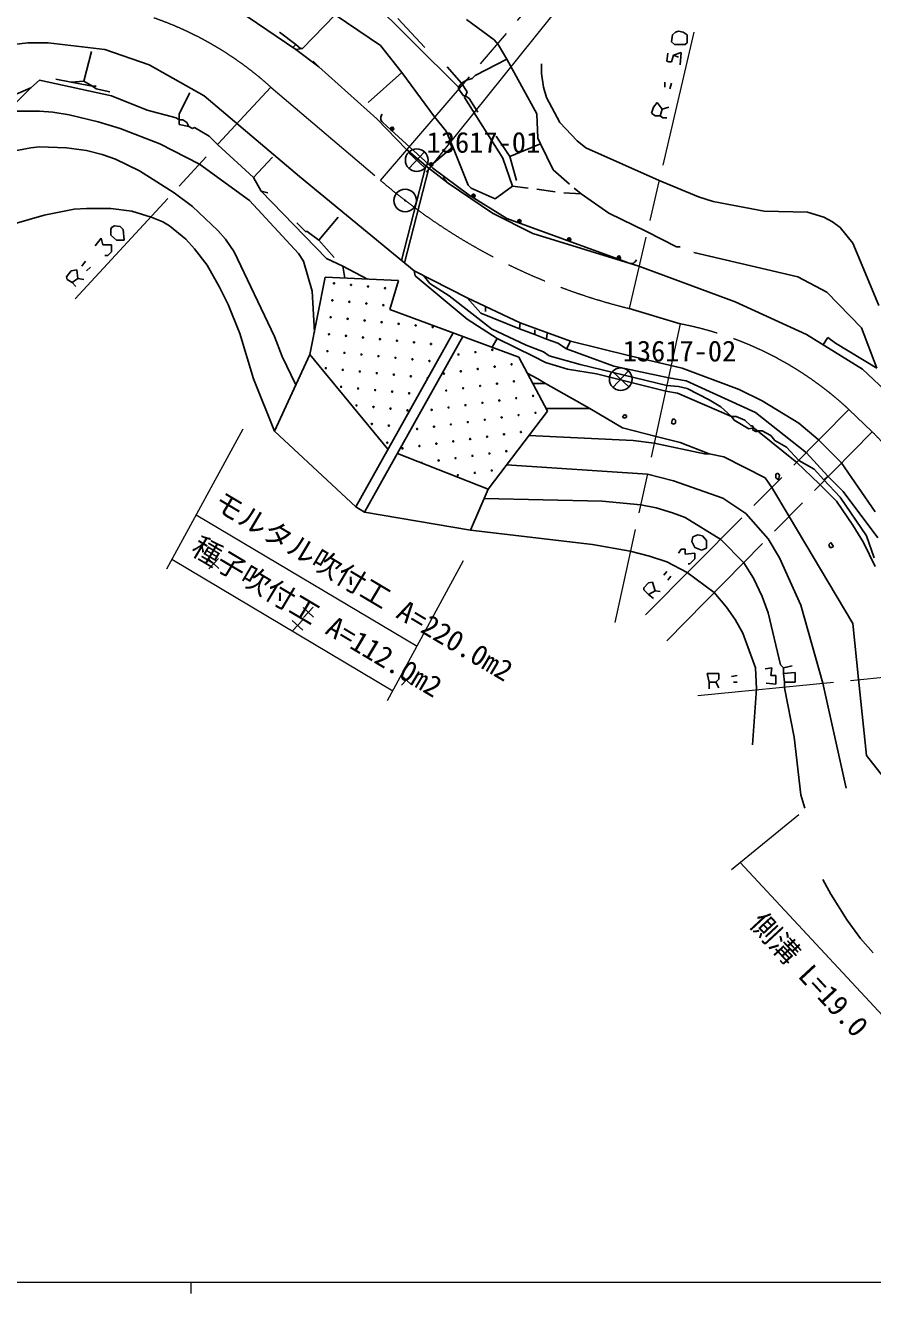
# Model space of a CAD drawing. Units: millimetres, scale not verified. Extents: x -34711 to 605289, y -54262 to 305738.
# Drawn here: x 78744 to 153166, y 129738 to 241237 of the extents above; entities that cross this region are included whole.
import ezdxf
from ezdxf.enums import TextEntityAlignment as Align

# ---------------------------------------------------------------- set-up
doc = ezdxf.new("R2010")
doc.units = ezdxf.units.MM
doc.header["$LTSCALE"] = 1000
doc.linetypes.add('CHAIN', pattern=[18.5, 12, -1.5, 3.5, -1.5])
for name, color, linetype, lineweight in [('M-BGD', 7, 'Continuous', 25), ('M-BMK', 2, 'CHAIN', 13), ('M-BMK-HTXT', 7, 'Continuous', 13), ('M-BMK-SRVR', 3, 'Continuous', 25), ('M-SUV', 7, 'Continuous', 13)]:
    doc.layers.add(name, color=color, linetype=linetype, lineweight=lineweight)
doc.styles.add('ＭＳ ゴシック', font='')
doc.styles.get('ＭＳ ゴシック').set_extended_font_data('MS Gothic')

# ---------------------------------------------------------------- blocks, each defined once
blk = doc.blocks.new('BUHIN1')
at = {"color": 3, "linetype": 'Continuous', "lineweight": 25}
for radius in [995, 30]:
    blk.add_circle((0, 0), radius, dxfattribs=at)
blk = doc.blocks.new('BUHIN2')
at = {"color": 7, "linetype": 'Continuous', "lineweight": 25}
for p, q in [((-728, 679), (728, -679)), ((-679, -728), (679, 728))]:
    blk.add_line(p, q, dxfattribs=at)
blk.add_circle((0, 0), 995, dxfattribs=at)
blk = doc.blocks.new('plus')
at = {"color": 0, "linetype": 'Continuous', "lineweight": -2}
for p, q in [((-1.25, 0), (1.25, 0)), ((0, -1.25), (0, 1.25))]:
    blk.add_line(p, q, dxfattribs=at)
blk = doc.blocks.new('BUHIN4')
at = {"color": 7, "linetype": 'Continuous', "lineweight": 25}
for radius in [149, 132, 115, 96.8, 79.5, 58.5, 40.5, 23.2, 4.5]:
    blk.add_circle((101, 110), radius, dxfattribs=at)
blk = doc.blocks.new('BUHIN6')
at = {"color": 7, "linetype": 'Continuous', "lineweight": 25}
for radius in [149, 132, 115, 96.8, 79.5, 58.5, 40.5, 23.2, 4.5]:
    blk.add_circle((51, 140), radius, dxfattribs=at)

msp = doc.modelspace()

# ---------------------------------------------------------------- linework, layer by layer
at = {"layer": 'M-BGD'}
for p, q in [((105626, 246910), (116802, 235818)), ((95043, 244200), (102494, 239120)), ((105965, 242168), (103086, 239205)), ((105965, 242168), (109944, 239459)), ((111468, 241830), (113839, 239290)), ((117480, 241745), (119935, 239967)), ((101054, 240644), (102494, 239544)), ((119935, 239967), (120274, 239544)), ((135514, 239798), (135598, 240390)), ((135768, 239544), (135514, 239798)), ((135598, 240390), (135852, 240644)), ((135852, 240644), (136106, 240729)), ((136106, 240729), (136530, 240644)), ((136530, 240644), (136868, 240390)), ((136868, 240390), (136868, 239713)), ((78956, 239713), (75356, 239273)), ((80734, 239713), (78956, 239713)), ((78956, 239713), (80734, 239713)), ((80734, 239713), (85730, 239120)), ((84544, 238951), (83867, 236326)), ((89624, 237766), (85730, 239120)), ((102494, 239544), (102240, 239290)), ((102240, 239290), (102494, 239120)), ((102494, 239544), (102917, 239205)), ((102494, 239120), (103086, 239205)), ((102494, 239120), (104526, 237596)), ((102917, 239205), (103086, 239205)), ((109944, 239459), (111807, 237088)), ((120274, 239544), (121036, 238274)), ((135175, 238782), (135090, 238104)), ((135514, 238020), (135683, 238612)), ((135683, 238612), (136360, 238866)), ((135683, 238612), (136106, 238443)), ((136699, 239544), (135768, 239544)), ((136360, 238866), (136276, 237766)), ((136868, 239713), (136699, 239544)), ((94450, 235056), (89624, 237766)), ((104018, 238104), (104526, 237596)), ((104018, 238104), (104526, 237596)), ((104526, 237596), (109606, 233024)), ((104526, 237596), (109606, 233024)), ((115786, 237596), (117056, 236157)), ((121036, 238274), (118242, 236834)), ((121036, 238274), (123660, 233448)), ((124084, 237850), (124084, 237004)), ((135090, 238104), (135260, 238020)), ((135260, 238020), (135514, 238020)), ((79210, 235734), (79972, 236411)), ((79972, 236411), (86322, 235056)), ((81412, 236496), (82766, 236242)), ((111807, 237088), (108844, 234464)), ((111807, 237088), (114686, 233194)), ((117480, 236411), (117056, 236157)), ((117480, 236411), (117988, 236580)), ((117988, 236580), (118242, 236834)), ((124084, 237004), (124253, 235818)), ((79210, 235734), (77263, 234887)), ((79210, 235734), (77517, 234040)), ((83867, 236326), (82766, 236242)), ((82766, 236242), (84629, 235903)), ((83867, 236326), (84629, 235903)), ((84629, 235903), (84968, 235903)), ((84968, 235649), (84629, 235903)), ((86153, 235395), (84968, 235649)), ((93180, 235310), (92249, 233448)), ((117056, 236157), (116802, 235818)), ((116802, 235818), (116802, 235649)), ((116802, 235649), (117226, 235056)), ((117056, 236157), (117564, 235395)), ((117564, 235395), (117395, 235056)), ((124253, 235818), (124507, 234887)), ((134921, 236242), (134921, 235818)), ((135514, 236157), (135344, 235649)), ((86322, 235056), (89455, 233786)), ((102832, 227944), (94450, 235056)), ((117226, 235056), (117395, 235056)), ((117395, 235056), (117310, 234887)), ((117310, 234887), (120697, 229553)), ((117734, 234802), (117395, 235056)), ((118496, 233617), (117734, 234802)), ((124507, 234887), (125692, 232686)), ((134244, 234464), (133905, 234040)), ((134667, 233871), (134244, 234464)), ((79972, 233702), (77686, 233702)), ((81158, 233617), (79972, 233702)), ((82597, 233363), (81158, 233617)), ((85137, 232770), (82597, 233363)), ((89455, 233786), (91995, 233109)), ((91995, 233109), (92249, 232940)), ((92249, 233448), (92249, 232940)), ((114686, 233194), (115702, 231924)), ((123660, 233448), (123745, 231331)), ((133905, 234040), (133736, 233532)), ((133736, 233532), (134074, 233278)), ((134074, 233278), (134498, 233278)), ((134667, 233871), (134498, 233278)), ((134498, 233278), (134752, 233109)), ((135260, 234040), (134667, 233871)), ((134752, 233109), (135090, 233109)), ((87084, 232178), (85137, 232770)), ((90556, 230823), (87084, 232178)), ((92249, 232940), (92588, 232940)), ((92249, 232940), (92249, 232516)), ((92249, 232516), (93096, 232347)), ((92588, 232940), (92926, 232686)), ((92926, 232686), (93096, 232347)), ((93096, 232347), (93434, 232178)), ((93434, 232178), (93604, 232262)), ((93604, 232262), (94874, 231500)), ((109606, 233024), (112230, 230315)), ((109606, 233024), (112230, 230315)), ((110487, 232379), (110856, 232042)), ((115702, 231924), (116294, 230569)), ((125692, 232686), (127216, 231077)), ((94027, 229045), (90556, 230823)), ((94874, 231500), (95636, 230738)), ((120104, 231500), (121290, 229722)), ((123999, 230823), (121290, 229722)), ((123745, 231331), (123999, 230823)), ((123999, 230823), (125100, 228537)), ((127216, 231077), (127978, 230484)), ((77517, 230146), (79210, 230484)), ((79210, 230484), (79972, 230569)), ((79972, 230569), (82343, 230484)), ((82343, 230484), (84121, 230230)), ((84121, 230230), (85476, 229892)), ((85476, 229892), (86661, 229468)), ((95636, 230738), (98768, 227860)), ((112230, 230315), (113924, 228876)), ((112230, 230315), (113924, 228876)), ((116294, 230569), (114601, 229130)), ((116294, 230569), (117649, 227182)), ((121290, 229722), (121882, 227606)), ((127978, 230484), (134413, 227606)), ((86661, 229468), (88778, 228452)), ((94027, 229045), (98430, 225828)), ((100462, 229638), (98768, 227860)), ((113924, 228876), (111783, 220573)), ((114182, 228675), (112039, 220363)), ((113924, 228876), (115871, 227352)), ((120697, 229553), (121544, 227098)), ((88778, 228452), (91826, 226505)), ((98768, 227860), (99446, 226674)), ((112908, 219647), (102832, 227944)), ((115448, 227860), (115871, 227352)), ((125100, 228537), (126539, 227267)), ((134413, 227606), (137884, 226166)), ((91826, 226505), (93434, 225320)), ((99446, 226674), (100038, 226505)), ((99446, 226674), (105203, 220748)), ((115871, 227352), (119766, 224727)), ((115871, 227352), (119766, 224727)), ((117649, 227182), (117903, 226928)), ((117903, 226928), (120020, 225997)), ((120020, 225997), (121544, 227098)), ((121544, 227098), (122898, 226928)), ((123660, 226844), (125269, 226590)), ((126031, 226505), (127555, 226420)), ((126962, 226928), (127555, 226420)), ((127555, 226420), (130010, 224727)), ((93434, 225320), (95636, 223203)), ((98430, 225828), (102748, 221171)), ((137884, 226166), (139154, 225743)), ((139154, 225743), (143642, 224896)), ((80396, 224558), (75993, 223288)), ((83020, 225066), (80396, 224558)), ((84121, 225150), (83020, 225066)), ((86238, 225150), (84121, 225150)), ((88100, 224896), (86238, 225150)), ((89794, 224388), (88100, 224896)), ((89794, 224388), (90810, 223965)), ((106219, 224388), (104526, 222356)), ((119766, 224727), (123322, 222949)), ((119766, 224727), (123322, 222949)), ((130010, 224727), (133312, 223118)), ((143642, 224896), (147452, 224812)), ((147452, 224812), (148891, 224388)), ((148891, 224388), (149653, 223965)), ((86238, 223288), (86322, 223457)), ((86238, 222780), (86238, 223288)), ((86322, 223457), (86576, 223626)), ((86576, 223626), (87084, 223542)), ((87084, 223542), (87338, 223288)), ((87338, 223288), (87423, 222356)), ((90810, 223965), (91402, 223626)), ((91402, 223626), (92842, 222441)), ((95636, 223203), (96313, 222441)), ((102578, 223880), (103340, 223118)), ((103340, 223118), (103510, 223118)), ((103510, 223118), (104526, 222356)), ((133312, 223118), (135937, 221764)), ((149653, 223965), (150330, 223457)), ((150330, 223457), (151431, 222102)), ((84883, 221848), (85391, 222526)), ((85391, 222526), (85560, 221933)), ((85560, 221933), (86322, 221933)), ((86746, 222356), (86238, 222780)), ((86322, 221933), (86322, 221340)), ((87423, 222356), (86746, 222356)), ((92842, 222441), (93604, 221594)), ((96313, 222441), (97075, 221340)), ((104526, 222356), (105880, 220832)), ((123322, 222949), (132635, 220070)), ((123322, 222949), (132635, 220070)), ((151431, 222102), (153717, 216599)), ((85984, 221002), (85730, 221002)), ((86322, 221340), (85984, 221002)), ((93604, 221594), (94704, 220155)), ((97075, 221340), (100631, 213890)), ((102748, 221171), (103171, 220494)), ((135937, 221764), (136276, 221764)), ((137461, 221256), (146605, 219139)), ((83274, 219732), (82766, 219647)), ((83359, 218970), (83274, 219732)), ((84036, 220494), (83698, 220070)), ((84460, 219986), (84121, 219647)), ((94704, 220155), (95805, 218208)), ((103171, 220494), (103933, 217869)), ((105203, 220748), (106642, 220070)), ((106642, 220070), (108792, 218933)), ((106642, 220070), (106804, 219020)), ((130834, 220672), (131304, 220500)), ((132635, 220070), (141102, 216938)), ((82766, 219647), (82343, 219139)), ((82343, 219139), (82428, 218885)), ((82428, 218885), (82851, 218631)), ((83359, 218970), (82851, 218631)), ((82851, 218631), (83190, 218292)), ((83359, 218970), (83867, 218885)), ((105080, 219095), (103741, 212296)), ((111534, 218813), (105080, 219095)), ((111534, 218813), (110771, 216253)), ((117564, 217276), (112908, 219647)), ((112992, 219224), (112908, 219647)), ((117564, 215414), (112992, 219224)), ((113707, 219240), (114262, 218546)), ((114262, 218546), (115956, 217446)), ((146605, 219139), (149145, 217784)), ((95805, 218208), (96567, 216684)), ((103933, 217869), (104128, 214260)), ((115956, 217446), (119681, 214567)), ((149145, 217784), (152193, 214652)), ((96567, 216684), (97583, 214144)), ((122221, 215075), (117564, 217276)), ((117564, 217276), (118750, 215922)), ((119173, 216430), (119173, 216091)), ((131788, 216345), (136276, 214990)), ((141102, 216938), (147367, 214059)), ((110771, 216253), (122082, 212077)), ((120189, 213720), (117564, 215414)), ((118750, 215922), (122136, 214567)), ((97583, 214144), (98768, 210164)), ((107758, 198921), (116309, 214208)), ((119681, 214567), (122729, 213128)), ((122221, 215075), (122136, 214567)), ((122136, 214567), (123491, 214059)), ((126624, 213466), (122221, 215075)), ((123491, 214482), (123491, 214059)), ((124592, 214144), (124507, 213636)), ((152193, 214652), (153548, 211096)), ((100631, 213890), (101308, 212112)), ((108533, 198437), (117176, 213888)), ((120189, 213720), (119760, 212934)), ((120189, 213720), (123406, 212112)), ((122729, 213128), (124253, 212535)), ((123491, 214059), (124507, 213636)), ((124507, 213636), (125523, 213297)), ((125523, 213297), (126285, 212789)), ((126624, 213466), (126285, 212789)), ((131853, 212190), (126624, 213466)), ((147367, 214059), (152278, 211011)), ((148806, 213128), (149230, 213805)), ((149230, 213805), (149907, 213297)), ((149907, 213297), (153548, 211096)), ((103741, 212296), (100637, 205551)), ((101308, 212112), (102513, 209627)), ((103741, 212296), (110592, 203988)), ((124605, 207326), (122082, 212077)), ((123406, 212112), (124422, 211604)), ((124253, 212535), (124761, 212196)), ((124761, 212196), (127470, 211434)), ((126285, 212789), (130434, 211265)), ((136428, 211095), (131853, 212190)), ((124422, 211604), (126370, 211011)), ((126370, 211011), (128910, 210588)), ((127470, 211434), (135090, 209572)), ((130434, 211265), (135260, 210249)), ((141440, 209233), (136428, 211095)), ((152278, 211011), (158458, 205169)), ((98768, 210164), (100637, 205551)), ((122814, 210672), (123745, 210164)), ((124422, 209741), (123323, 209741)), ((123745, 210164), (124422, 209741)), ((128317, 207540), (124422, 209741)), ((128910, 210588), (135006, 209064)), ((135260, 210249), (136784, 209995)), ((136784, 209995), (142880, 207201)), ((135006, 209064), (136022, 208894)), ((135090, 209572), (136106, 209487)), ((136022, 208894), (140763, 206862)), ((136106, 209487), (136868, 209318)), ((136868, 209318), (138816, 208302)), ((141440, 209233), (143472, 208217)), ((124491, 207540), (128317, 207540)), ((128317, 207540), (131196, 205846)), ((138816, 208302), (139832, 207709)), ((139832, 207709), (140763, 206862)), ((146690, 206270), (143472, 208217)), ((119398, 200453), (124605, 207326)), ((131196, 206778), (131365, 207032)), ((131365, 206693), (131196, 206778)), ((131365, 207032), (131534, 206947)), ((131534, 206778), (131365, 206693)), ((131534, 206947), (131534, 206778)), ((135514, 206270), (135598, 206608)), ((135598, 206608), (135768, 206608)), ((135768, 206608), (135852, 206524)), ((135852, 206524), (135852, 206270)), ((140763, 206862), (141186, 206862)), ((140763, 206862), (141017, 206524)), ((141017, 206524), (142287, 205762)), ((141186, 206862), (141948, 206524)), ((141948, 206524), (142456, 206016)), ((142880, 207201), (147367, 203645)), ((107758, 198921), (100637, 205551)), ((122978, 205179), (132127, 204746)), ((131196, 205846), (134159, 205084)), ((135683, 206185), (135514, 206270)), ((135852, 206270), (135683, 206185)), ((142287, 205762), (142710, 205846)), ((142456, 206016), (142626, 206016)), ((142626, 206016), (142710, 205846)), ((142710, 205846), (142626, 205677)), ((142626, 205677), (142964, 205508)), ((142710, 205846), (143049, 205592)), ((142964, 205508), (143049, 205592)), ((143472, 205592), (143049, 205592)), ((146520, 202798), (143049, 205592)), ((144234, 205169), (143472, 205592)), ((144573, 204746), (144234, 205169)), ((146690, 206270), (148383, 204830)), ((132127, 204746), (133990, 204492)), ((133990, 204492), (138392, 203560)), ((134159, 205084), (136276, 204576)), ((136276, 204576), (138816, 203560)), ((145589, 204153), (144573, 204746)), ((146690, 202968), (145589, 204153)), ((150415, 202798), (148383, 204830)), ((148383, 204830), (150415, 202798)), ((111419, 203596), (119398, 200453)), ((138392, 203560), (138816, 203560)), ((138816, 203560), (140086, 203306)), ((140086, 203306), (143726, 201444)), ((146690, 202968), (148044, 202206)), ((147367, 203645), (149230, 201613)), ((121019, 202592), (133397, 201782)), ((144827, 201867), (144658, 201782)), ((144996, 201698), (144827, 201867)), ((146520, 202798), (148468, 200936)), ((148044, 202206), (148891, 201274)), ((150415, 202798), (153378, 198480)), ((133397, 201782), (135683, 201190)), ((135683, 201190), (140001, 199666)), ((143726, 201444), (144319, 200597)), ((144658, 201782), (144658, 201444)), ((144658, 201444), (144912, 201274)), ((144912, 201274), (144996, 201698)), ((148468, 200936), (149992, 199412)), ((149230, 201613), (148891, 201274)), ((148891, 201274), (150330, 199750)), ((149230, 201613), (150584, 200258)), ((117855, 196851), (119398, 200453)), ((119055, 199652), (129418, 199412)), ((140001, 199666), (142033, 198311)), ((144319, 200597), (145843, 198057)), ((150330, 199750), (152616, 196364)), ((150584, 200258), (153632, 196194)), ((108533, 198437), (107758, 198921)), ((129418, 199412), (132804, 199073)), ((132804, 199073), (134159, 198819)), ((134159, 198819), (135598, 198396)), ((149992, 199412), (151431, 197295)), ((117855, 196851), (108533, 198437)), ((135598, 198396), (136699, 197972)), ((136699, 197972), (139832, 196025)), ((142033, 198311), (143980, 196110)), ((145843, 198057), (151431, 188659)), ((117855, 196851), (128571, 195602)), ((137292, 195856), (137376, 196279)), ((137376, 196279), (137800, 196448)), ((137800, 196448), (138223, 196364)), ((138223, 196364), (138562, 195940)), ((151431, 197295), (152362, 195771)), ((152616, 196364), (153294, 194416)), ((128571, 195602), (131873, 195009)), ((136106, 194840), (136360, 195178)), ((136360, 195178), (136699, 195178)), ((136699, 195178), (136699, 194755)), ((137546, 195348), (137292, 195856)), ((138138, 195094), (137546, 195348)), ((138562, 195263), (138138, 195094)), ((138562, 195940), (138562, 195263)), ((139832, 196025), (141864, 193993)), ((143980, 196110), (144996, 194416)), ((149314, 195602), (149484, 195771)), ((149399, 195348), (149314, 195602)), ((149568, 195348), (149399, 195348)), ((149484, 195771), (149738, 195432)), ((149738, 195432), (149568, 195348)), ((152362, 195771), (153378, 193654)), ((131873, 195009), (133566, 194586)), ((133566, 194586), (135090, 194078)), ((135090, 194078), (136868, 193146)), ((136699, 194755), (137546, 194840)), ((137546, 194332), (137122, 193908)), ((137546, 194840), (137546, 194332)), ((144996, 194416), (146859, 190268)), ((135090, 193231), (134836, 192892)), ((136868, 193146), (139239, 191368)), ((137122, 193908), (136953, 193908)), ((141864, 193993), (142710, 192638)), ((133482, 192215), (133058, 191792)), ((133058, 191792), (133058, 191622)), ((133820, 192300), (133482, 192215)), ((134074, 191538), (133820, 192300)), ((135429, 192808), (135175, 192469)), ((142710, 192638), (143472, 191030)), ((133058, 191622), (133482, 191199)), ((134074, 191538), (133482, 191199)), ((133482, 191199), (133905, 190860)), ((134074, 191538), (134498, 191453)), ((139239, 191368), (140340, 190098)), ((143472, 191030), (143980, 189590)), ((140340, 190098), (141102, 188998)), ((143980, 189590), (145081, 185018)), ((146859, 190268), (148806, 183410)), ((141102, 188998), (141779, 187812)), ((151431, 188659), (151939, 183748)), ((141779, 187812), (142880, 184764)), ((138816, 183494), (138646, 184256)), ((138646, 184256), (139662, 184256)), ((139662, 184256), (139662, 183748)), ((141271, 184087), (140763, 184002)), ((142880, 184764), (142964, 182902)), ((143726, 184680), (144319, 184764)), ((144319, 184764), (144234, 184087)), ((144234, 184087), (144658, 184087)), ((144658, 184087), (144658, 183325)), ((145081, 185018), (145335, 184764)), ((146097, 184934), (145335, 184764)), ((145335, 184764), (145335, 184256)), ((145335, 184256), (146351, 184341)), ((145335, 184256), (145420, 183494)), ((146351, 184341), (146351, 183494)), ((138816, 183494), (139408, 183494)), ((138816, 183494), (138816, 182902)), ((139662, 183748), (139408, 183494)), ((139408, 183494), (139662, 182986)), ((140932, 183494), (141271, 183494)), ((142964, 182902), (142626, 177991)), ((144658, 183325), (143811, 183410)), ((146351, 183494), (145420, 183494)), ((145420, 183494), (145420, 182986)), ((145420, 182986), (146266, 178668)), ((148806, 183410), (150838, 174181)), ((151939, 183748), (152616, 177060)), ((146266, 178668), (146859, 173588)), ((152616, 177060), (155410, 173504)), ((146859, 173588), (147198, 172403)), ((148806, 166138), (149484, 164868)), ((149484, 164868), (150923, 162582)), ((150923, 162582), (152108, 160973)), ((152108, 160973), (153209, 159703))]:
    msp.add_line(p, q, dxfattribs=at)
for points in [[(110487, 232379), (110118, 232716), (110051, 232791), (110001, 232870), (109968, 232968), (109953, 233063), (109961, 233167), (109983, 233262), (110034, 233355), (110085, 233423)], [(110856, 232042), (114529, 228691), (117723, 226319), (121023, 224267), (130834, 220672)], [(132415, 220625), (132374, 220542), (132310, 220456), (132224, 220381), (132148, 220340), (132050, 220306), (131948, 220296), (131858, 220305), (131773, 220328), (131304, 220500)]]:
    msp.add_lwpolyline(points, dxfattribs=at)
for centre, radius in [((118111, 226253), 149), ((118111, 226253), 132), ((118111, 226253), 115), ((118111, 226253), 96.8), ((118111, 226253), 79.5), ((118111, 226253), 58.5), ((118111, 226253), 40.5), ((118111, 226253), 23.2), ((118111, 226253), 4.5), ((105850, 218563), 49.8), ((107343, 218419), 49.8), ((108837, 218276), 49.8), ((110330, 218132), 49.8), ((105707, 217069), 49.8), ((107200, 216926), 49.8), ((108693, 216782), 49.8), ((110186, 216639), 49.8), ((105563, 215576), 49.8), ((107056, 215433), 49.8), ((108550, 215289), 49.8), ((110043, 215146), 49.8), ((105420, 214083), 49.8), ((111536, 215002), 49.8), ((113029, 214859), 49.8), ((114522, 214715), 49.8), ((106913, 213940), 49.8), ((108406, 213796), 49.8), ((109899, 213653), 49.8), ((111392, 213509), 49.8), ((112885, 213366), 49.8), ((114379, 213222), 49.8), ((105276, 212590), 49.8), ((106769, 212447), 49.8), ((108263, 212303), 49.8), ((109756, 212160), 49.8), ((111249, 212016), 49.8), ((112742, 211873), 49.8), ((116790, 212305), 49.8), ((118276, 212510), 49.8), ((119762, 212715), 49.8), ((105133, 211097), 49.8), ((106626, 210953), 49.8), ((108119, 210810), 49.8), ((114235, 211729), 49.8), ((116995, 210819), 49.8), ((118481, 211024), 49.8), ((119967, 211229), 49.8), ((121453, 211434), 49.8), ((109612, 210666), 49.8), ((111105, 210523), 49.8), ((112599, 210380), 49.8), ((115510, 210614), 49.8), ((120172, 209743), 49.8), ((121658, 209948), 49.8), ((106483, 209460), 49.8), ((107976, 209317), 49.8), ((109469, 209173), 49.8), ((110962, 209030), 49.8), ((112455, 208886), 49.8), ((115715, 209128), 49.8), ((117200, 209333), 49.8), ((118686, 209538), 49.8), ((121863, 208462), 49.8), ((123349, 208667), 49.8), ((107832, 207824), 49.8), ((109325, 207680), 49.8), ((110818, 207537), 49.8), ((112312, 207393), 49.8), ((114434, 207437), 49.8), ((115920, 207642), 49.8), ((117406, 207847), 49.8), ((118891, 208052), 49.8), ((120377, 208257), 49.8), ((117611, 206361), 49.8), ((119096, 206566), 49.8), ((120582, 206771), 49.8), ((122068, 206976), 49.8), ((123554, 207181), 49.8), ((109182, 206187), 49.8), ((110675, 206044), 49.8), ((113153, 205746), 49.8), ((114639, 205951), 49.8), ((116125, 206156), 49.8), ((120787, 205285), 49.8), ((122273, 205490), 49.8), ((110531, 204551), 49.8), ((111872, 204055), 49.8), ((113358, 204260), 49.8), ((114844, 204465), 49.8), ((116330, 204670), 49.8), ((117816, 204875), 49.8), ((119302, 205080), 49.8), ((115049, 202979), 49.8), ((116535, 203184), 49.8), ((118021, 203389), 49.8), ((119507, 203594), 49.8), ((120992, 203799), 49.8), ((118226, 201903), 49.8), ((119712, 202108), 49.8), ((116740, 201698), 49.8)]:
    msp.add_circle(centre, radius, dxfattribs=at)
for centre, start, end in [((103783, 212734), 319.32455, 18.38944), ((114092, 210236), 65.01278, 236.54225), ((123144, 210153), 163.56397, 252.37119), ((113563, 202774), 313.33019, 183.66819)]:
    msp.add_arc(centre, 49.8, start, end, dxfattribs=at)
at = {"layer": 'M-BMK'}
for p, q in [((109944, 227606), (125946, 246317)), ((137461, 240644), (131788, 216345)), ((83105, 217192), (100292, 235818)), ((100292, 235818), (109944, 227606)), ((100292, 235818), (109944, 227606)), ((131788, 216345), (136276, 214990)), ((136276, 214990), (130518, 188744)), ((133228, 189421), (151092, 207455)), ((151092, 207455), (153124, 205508)), ((151092, 207455), (153124, 205508)), ((135090, 187135), (153124, 205508)), ((137800, 182309), (163200, 184849))]:
    msp.add_line(p, q, dxfattribs=at)
for centre, radius, start, end in [((80184, 213554), 30000, 47.91403, 113.89252), ((144489, 267801), 53000, 229.32219, 256.1339), ((130617, 185529), 30000, 46.96021, 79.12661), ((128448, 180687), 35000, 6.83057, 45.16913)]:
    msp.add_arc(centre, radius, start, end, dxfattribs=at)
at = {"layer": 'M-BMK-HTXT'}
for p, q in [((129707, 247994), (113957, 228330)), ((97833, 205750), (91138, 193423)), ((93735, 198206), (113146, 186651)), ((91615, 194302), (111026, 182747)), ((110548, 181869), (117243, 194196)), ((146695, 171820), (140757, 166999)), ((141533, 167630), (158475, 149393))]:
    msp.add_line(p, q, dxfattribs=at)
at = {"layer": 'M-SUV'}
for p, q in [((-34711, 130738), (504289, 130738)), ((93289, 130738), (93289, 129738))]:
    msp.add_line(p, q, dxfattribs=at)

# ---------------------------------------------------------------- block references
at = {"layer": 'M-BGD'}
for name, p in [('BUHIN4', (110856, 232042)), ('BUHIN2', (113117, 229381)), ('BUHIN4', (114297, 228903)), ('BUHIN6', (122089, 223876)), ('BUHIN6', (126462, 222274)), ('BUHIN6', (130834, 220672)), ('BUHIN2', (131038, 210132))]:
    msp.add_blockref(name, p, dxfattribs=at)
at = {"layer": 'M-BGD', "xscale": 500, "yscale": 500, "rotation": 47}
for p in [(95275, 193901), (103609, 189636), (102650, 188485), (112212, 183679)]:
    msp.add_blockref('plus', p, dxfattribs=at)
at = {"layer": 'M-BMK-SRVR'}
msp.add_blockref('BUHIN1', (112105, 225845), dxfattribs=at)

# ---------------------------------------------------------------- texts
at = {"layer": 'M-BGD', "style": 'ＭＳ ゴシック'}
for s, p in [('13617-01', (113992, 229487)), ('13617-02', (131213, 211139))]:
    msp.add_text(s, height=1833, dxfattribs=at).set_placement(p, align=Align.BOTTOM_LEFT)
at = {"layer": 'M-BMK-HTXT', "style": 'ＭＳ ゴシック'}
for s, rotation, p in [('モルタル吹付工 A=220.0m2', 329.2, (94815, 198359)), ('種子吹付工 A=112.0m2', 329.2, (92887, 194391)), ('側溝 L=19.0', 312.9, (141860, 161822))]:
    msp.add_text(s, height=1833, rotation=rotation, dxfattribs=at).set_placement(p, align=Align.BOTTOM_LEFT)

doc.saveas('drawing.dxf')
